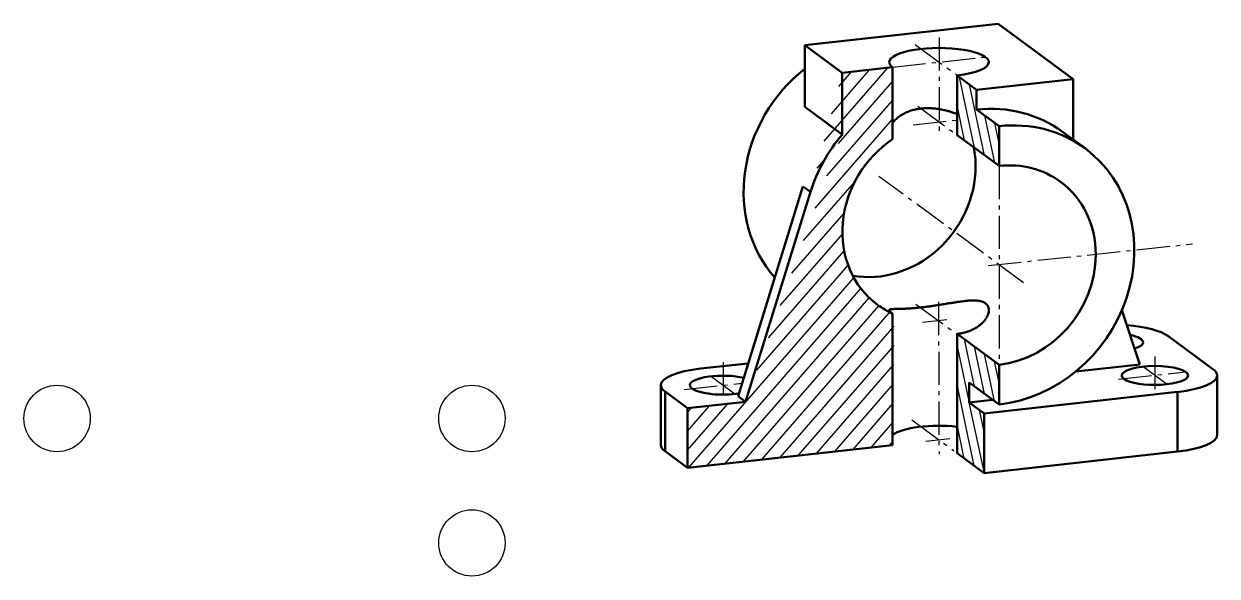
# Model space of a CAD drawing. Header units: millimetres. Extents: x -259 to 1465, y 0 to 1045.
# Drawn here: x 6.9 to 294.5, y 912.2 to 1045.3 of the extents above; entities that cross this region are included whole.
import ezdxf

# ---------------------------------------------------------------- set-up
doc = ezdxf.new("R2010")
doc.units = ezdxf.units.MM
doc.linetypes.add('ГОСТ 2.303 6', pattern=[12, 8, -1.5, 1, -1.5])
doc.layers.add('ВИДЫ', color=7, linetype='Continuous', lineweight=60)
doc.layers.add('основные', color=7, linetype='Continuous', lineweight=50)
doc.layers.add('Модель', color=7, linetype='Continuous')

# ---------------------------------------------------------------- blocks, each defined once
blk = doc.blocks.new('диметрия')
at = {"layer": 'основные', "linetype": 'Continuous', "lineweight": 30}
h = blk.add_hatch(dxfattribs=at)
h.set_pattern_fill('', scale=3, angle=49, pattern_type=0)
h.set_pattern_definition([(49, (-1395.2822, -63.4178), (-2.264129, 1.968177), [])])
edge = h.paths.add_edge_path()
edge.add_line((-41.85, 67.74), (-57.47, 17.19))
edge.add_ellipse((-10.85, 60.69), major_axis=(-20.72, -28.2), ratio=0.893552, start_angle=265.017, end_angle=291.2267)
edge.add_line((-34.16, 96.45), (-34.16, 81.59))
edge.add_line((-34.16, 96.45), (-22.04, 97.79))
edge.add_line((-22.04, 80.47), (-22.04, 97.79))
edge.add_ellipse((-10.85, 60.69), major_axis=(-14.8, -20.15), ratio=0.893552, start_angle=248.1177, end_angle=370.7469)
edge.add_line((-22.04, 6.74), (-22.04, 38.43))
edge.add_line((-22.04, 6.74), (-71.45, 1.27))
edge.add_line((-71.45, 15.65), (-71.45, 1.27))
edge.add_line((-57.47, 17.19), (-71.45, 15.65))
h = blk.add_hatch(dxfattribs=at)
h.set_pattern_fill('', scale=2, angle=102, pattern_type=0)
h.set_pattern_definition([(102, (-1395.2822, -63.4178), (-1.9562952, -0.4158234), [])])
edge = h.paths.add_edge_path()
edge.add_line((0, 0), (0, 14.38))
edge.add_line((0, 0), (-6.51, 4.79))
edge.add_line((-6.51, 4.79), (-6.51, 33.54))
edge.add_line((-6.51, 33.54), (3.62, 26.1))
edge.add_line((3.62, 16.51), (3.62, 26.1))
edge.add_line((-3.62, 21.83), (3.62, 16.51))
edge.add_line((-3.62, 17.04), (-3.62, 21.83))
edge.add_line((0, 14.38), (-3.62, 17.04))
edge = h.paths.add_edge_path()
edge.add_line((-1.81, 87.59), (-1.81, 92.38))
edge.add_line((-1.81, 87.59), (3.62, 83.6))
edge.add_line((3.62, 74.02), (3.62, 83.6))
edge.add_line((-6.51, 81.46), (3.62, 74.02))
edge.add_line((-6.51, 81.46), (-6.51, 95.84))
edge.add_line((-6.51, 95.84), (-1.81, 92.38))
at = {"layer": 'Defpoints', "color": 7, "linetype": 'ГОСТ 2.303 6', "lineweight": 30}
for p, q in [((-62.89, 26.73), (-62.89, 18.9)), ((41.19, 28.05), (41.19, 20.22))]:
    blk.add_line(p, q, dxfattribs=at)
at = {"layer": 'ВИДЫ', "linetype": 'Continuous', "lineweight": 50}
for p, q in [((3.41, 108.26), (-43.2, 103.1)), ((21.5, 94.96), (3.41, 108.26)), ((-43.2, 88.24), (-43.2, 103.1)), ((-43.2, 103.1), (-34.16, 96.45)), ((-34.16, 96.45), (-22.04, 97.79)), ((-22.04, 80.47), (-22.04, 97.79)), ((-34.16, 96.45), (-34.16, 81.59)), ((-6.51, 95.84), (-1.81, 92.38)), ((-6.51, 81.46), (-6.51, 95.84)), ((-1.81, 92.38), (21.5, 94.96)), ((21.5, 80.35), (21.5, 94.96)), ((-1.81, 87.59), (-1.81, 92.38)), ((-43.2, 88.24), (-34.16, 81.59)), ((-1.81, 87.59), (3.62, 83.6)), ((3.62, 74.02), (3.62, 83.6)), ((-6.51, 81.46), (3.62, 74.02)), ((18.92, 82.25), (24.34, 78.26)), ((-43.66, 69.07), (-59.28, 18.52)), ((-43.66, 69.07), (-41.85, 67.74)), ((-41.85, 67.74), (-57.47, 17.19)), ((-22.04, 6.74), (-22.04, 38.43)), ((33.23, 39.25), (37.57, 26.18)), ((-6.51, 4.79), (-6.51, 33.54)), ((-6.51, 33.54), (3.62, 26.1)), ((55.17, 25.07), (44.32, 33.05)), ((-56.83, 26.44), (-68.32, 25.17)), ((3.62, 16.51), (3.62, 26.1)), ((22.12, 24.47), (37.57, 26.18)), ((56.19, 9.15), (56.19, 23.52)), ((-77.89, 6.8), (-77.89, 21.18)), ((-3.62, 21.83), (3.62, 16.51)), ((-3.62, 17.04), (-3.62, 21.83)), ((-76.88, 19.63), (-71.45, 15.65)), ((-76.88, 5.26), (-76.88, 19.63)), ((-59.28, 18.52), (-57.47, 17.19)), ((2.05, 17.66), (-3.62, 17.04)), ((0, 14.38), (46.61, 19.54)), ((46.61, 5.16), (46.61, 19.54)), ((-57.47, 17.19), (-71.45, 15.65)), ((-71.45, 15.65), (-71.45, 1.27)), ((0, 14.38), (-3.62, 17.04)), ((0, 0), (0, 14.38)), ((-22.04, 6.74), (-71.45, 1.27)), ((-76.88, 5.26), (-71.45, 1.27)), ((0, 0), (-6.51, 4.79)), ((0, 0), (46.61, 5.16))]:
    blk.add_line(p, q, dxfattribs=at)
at = {"layer": 'ВИДЫ', "linetype": 'ГОСТ 2.303 6', "lineweight": 30}
for p, q in [((-16.58, 103.3), (-6.45, 95.85)), ((-22.04, 97.79), (1.27, 100.37)), ((-15.99, 88.45), (-5.86, 81.01)), ((-17.09, 83.89), (-6.51, 85.06)), ((9.55, 45.86), (-25.33, 71.49)), ((1.02, 50.01), (50.23, 55.22)), ((-16.41, 40.74), (-6.28, 33.29)), ((-14.8, 36.38), (-8.97, 37.02)), ((-65.65, 23.22), (-59.86, 18.97)), ((32.43, 22.6), (48.59, 24.39)), ((38.32, 25.65), (44.11, 21.4)), ((-72.26, 20.11), (-58.31, 21.65)), ((-17.4, 12.83), (-7.27, 5.39)), ((-14.06, 7.68), (-8.24, 8.32))]:
    blk.add_line(p, q, dxfattribs=at)
at = {"layer": 'ВИДЫ', "linetype": 'Continuous', "lineweight": 50}
for centre, major_axis, ratio, start_param, end_param in [((-10.85, 99.03), (12, 0), 0.285164, 0, 3.141593), ((-10.85, 99.03), (12, 0), 0.285164, 3.141593, 3.511777), ((-10.85, 99.03), (12, 0), 0.285164, -1.200612, 0), ((-25.33, 71.33), (20.72, 28.2), 0.893552, 1.268156, 2.951527), ((-1.81, 54.05), (20.72, 28.2), 0.893552, 0, 0.688223), ((3.62, 50.06), (-20.72, -28.2), 0.893552, -3.141593, -2.45337), ((-10.85, 60.69), (-20.72, -28.2), 0.893552, -1.657767, -1.20032), ((-10.85, 60.69), (-14.8, -20.15), 0.893552, -1.952715, 0), ((-25.33, 71.33), (14.8, 20.15), 0.893552, -0.882573, -0.688223), ((3.62, 50.06), (-20.72, -28.2), 0.893552, 0.688223, 3.141593), ((-25.33, 71.33), (14.8, 20.15), 0.893552, -2.727942, -0.882573), ((3.62, 50.06), (14.8, 20.15), 0.893552, 0, 0.688223), ((3.62, 50.06), (14.8, 20.15), 0.893552, -0.882573, 0), ((3.62, 50.06), (-14.8, -20.15), 0.893552, 0.688223, 2.259019), ((-10.85, 60.69), (-14.8, -20.15), 0.893552, 0, 0.187568), ((30.33, 31.5), (15, 0), 0.285164, 0.370184, 1.293375), ((30.33, 31.5), (-8, 0), 0.285164, 3.141593, 4.057525), ((30.33, 31.5), (-8, 0), 0.285164, 2.41424, 3.141593), ((-62.89, 21.18), (-15, 0), 0.285164, -1.200612, 0), ((-62.89, 21.18), (-8, 0), 0.285164, -2.244347, 0), ((41.19, 23.52), (-8, 0), 0.285164, 3.141593, 6.283185), ((41.19, 23.52), (-8, 0), 0.285164, 0, 0.370184), ((41.19, 23.52), (-8, 0), 0.285164, 0.370184, 3.141593), ((41.19, 23.52), (15, 0), 0.285164, -1.200612, 0), ((41.19, 23.52), (15, 0), 0.285164, 0, 0.370184), ((-62.89, 21.18), (-15, 0), 0.285164, 0, 0.370184), ((-62.89, 21.18), (-8, 0), 0.285164, 0, 0.370184), ((-62.89, 21.18), (-8, 0), 0.285164, 0.370184, 2.068595), ((-10.85, 7.98), (12, 0), 0.285164, 1.200612, 2.771408), ((41.19, 9.15), (15, 0), 0.285164, -1.200612, 0), ((-62.89, 6.8), (-15, 0), 0.285164, 0, 0.370184)]:
    blk.add_ellipse(centre, major_axis=major_axis, ratio=ratio, start_param=start_param, end_param=end_param, dxfattribs=at)
for points, knots in [([(-22.04, 84.34), (-21.92, 84.51), (-21.71, 84.77), (-21.36, 85.15), (-21, 85.49), (-20.57, 85.84), (-20.13, 86.15), (-19.71, 86.42), (-19.29, 86.65), (-18.84, 86.87), (-18.36, 87.08), (-17.86, 87.26), (-17.34, 87.43), (-16.81, 87.57), (-16.27, 87.68), (-15.74, 87.78), (-15.21, 87.85), (-14.7, 87.89), (-14.2, 87.92), (-13.72, 87.93), (-13.26, 87.93), (-12.66, 87.91), (-11.92, 87.86), (-10.97, 87.74), (-10.13, 87.59), (-9.27, 87.4), (-8.47, 87.2), (-7.5, 86.9), (-6.87, 86.69), (-6.51, 86.55)], [0, 0, 0, 0, 1.656031, 2.51645, 3.734306, 5.054558, 6.222282, 7.161502, 8.127566, 9.122147, 10.11849, 11.111216, 12.098306, 13.072239, 14.038353, 14.966822, 15.874249, 16.713804, 17.538879, 18.314398, 19.062544, 19.776871, 21.187942, 22.596336, 24.257113, 25.193185, 26.767412, 28.140623, 30, 30, 30, 30]), ([(1.15, 39.26), (1.15, 39.45), (1.11, 39.76), (0.98, 40.15), (0.81, 40.44), (0.6, 40.69), (0.35, 40.91), (0.09, 41.07), (-0.16, 41.2), (-0.41, 41.3), (-0.76, 41.4), (-1.19, 41.49), (-1.74, 41.56), (-2.39, 41.59), (-3.23, 41.58), (-4.12, 41.52), (-5.13, 41.4), (-6.05, 41.28), (-7.03, 41.13), (-7.95, 40.99), (-9.01, 40.81), (-10.01, 40.65), (-10.98, 40.5), (-11.89, 40.35), (-12.85, 40.21), (-13.88, 40.07), (-14.83, 39.96), (-15.69, 39.87), (-16.33, 39.8), (-16.84, 39.76), (-17.24, 39.73), (-17.68, 39.69), (-18.21, 39.66), (-18.79, 39.63), (-19.43, 39.6), (-19.94, 39.58), (-20.4, 39.57), (-20.78, 39.56), (-21.2, 39.55), (-21.69, 39.54), (-22.33, 39.51), (-22.76, 39.44), (-22.85, 39.32), (-22.85, 39.26)], [0, 0, 0, 0, 1.392976, 2.5038, 3.345031, 4.20604, 5.132668, 6.003798, 6.482831, 7.135382, 7.824139, 8.793376, 9.779802, 10.927975, 12.151757, 13.747069, 14.87877, 16.347031, 17.37267, 18.612974, 19.748209, 21.182624, 22.150782, 23.133933, 24.356704, 25.502638, 26.777421, 27.760628, 28.686825, 29.230023, 29.770316, 30.307864, 31.053013, 32.034892, 32.913396, 34.14096, 34.694476, 35.474377, 36.456583, 37.417718, 39.146833, 42.182052, 44, 44, 44, 44]), ([(-22.85, 39.26), (-22.85, 39.22), (-22.82, 39.14), (-22.7, 38.98), (-22.5, 38.79), (-22.26, 38.6), (-22.1, 38.48), (-22.04, 38.43)], [0, 0, 0, 0, 1.923678, 3.576822, 5.466618, 7.134451, 8, 8, 8, 8]), ([(-6.51, 33.54), (-6.15, 33.58), (-5.52, 33.68), (-4.74, 33.85), (-4.07, 34.05), (-3.49, 34.25), (-2.99, 34.46), (-2.59, 34.65), (-2.2, 34.85), (-1.76, 35.11), (-1.35, 35.39), (-0.87, 35.75), (-0.37, 36.2), (0.19, 36.83), (0.73, 37.62), (1.08, 38.48), (1.15, 39.04), (1.15, 39.26)], [0, 0, 0, 0, 1.432567, 2.525238, 3.264172, 4.387824, 5.188801, 5.655545, 6.424368, 7.238579, 8.097771, 8.876032, 10.306602, 11.683883, 13.624851, 16.191998, 18, 18, 18, 18])]:
    blk.add_open_spline(points, degree=3, knots=knots, dxfattribs=at)
at = {"layer": 'основные', "color": 7, "linetype": 'ГОСТ 2.303 6', "lineweight": 30}
for p, q in [((-10.85, 104.99), (-10.85, 81.02)), ((3.62, 74.02), (3.62, 26.1)), ((-10.97, 41.23), (-10.85, 4.67))]:
    blk.add_line(p, q, dxfattribs=at)

msp = doc.modelspace()

# ---------------------------------------------------------------- linework, layer by layer
at = {"layer": 'Модель', "ltscale": 100}
for centre in [(14.91, 950.18), (114.91, 950.18), (114.91, 920.18)]:
    msp.add_circle(centre, 8, dxfattribs=at)

# ---------------------------------------------------------------- block references
at = {"layer": 'основные', "color": 7, "linetype": 'ГОСТ 2.303 6', "lineweight": 30}
msp.add_blockref('диметрия', (238.35, 937.03), dxfattribs=at)

doc.saveas('drawing.dxf')
